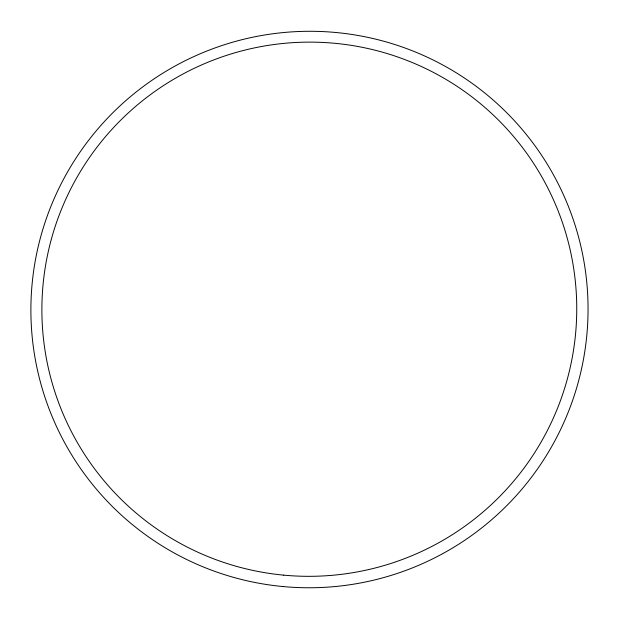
<?xml version="1.0" encoding="UTF-8"?>
<svg xmlns="http://www.w3.org/2000/svg" width="619" height="619" viewBox="0 0 619 619"><rect width="100%" height="100%" fill="white"/><g stroke="black" fill="none" stroke-linecap="round" stroke-linejoin="round"><path stroke-width="0.93" d="M282.984 586.549A278.705 278.117 -26.9 0 0 562.88 193.515A278.705 278.117 -26.9 0 0 82.544 148.514A278.705 278.117 -26.9 0 0 282.984 586.549M283.719 575.144A267.555 266.99 -26.9 0 0 552.651 198.003A267.555 266.99 -26.9 0 0 91.566 154.518A267.555 266.99 -26.9 0 0 283.719 575.144"/></g></svg>
